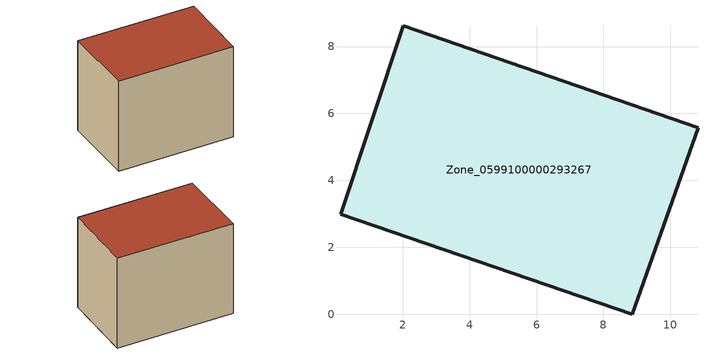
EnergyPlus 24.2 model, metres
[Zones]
Zone_0599100000293267
 floor ground (C_G): 2.01,8.62 10.83,5.57 8.86,0 0.14,2.99 z0.6
 wall outside (C_F): 2.01,8.62 0.14,2.99 8.86,0 10.83,5.57 2.01,8.62 z0.6:8.23
 roof outside (C_R): 10.83,5.57 2.01,8.62 0.14,2.99 8.86,0 z8.23
[BUILDING]
Pand.0599100000293267: North Axis=0; Terrain=City; Loads Convergence Tolerance Value=0.04; Temperature Convergence Tolerance Value=0.4; Solar Distribution=FullExterior; Maximum Number of Warmup Days=25; Minimum Number of Warmup Days=1
[Site:Location]
Rotterdam.The.Hague.AP_ZH_NLD Design_Conditions: Latitude=51.96; Longitude=4.45; Time Zone=1; Elevation=-4.5
[SITE:GROUNDTEMPERATURE:BUILDINGSURFACE]
18, 18, 18, 18, 18, 18, 18, 18, 18, 18, 18, 18
[MATERIAL] Thermal Absorptance=0.9; Solar Absorptance=0.7; Visible Absorptance=0.7
Name | Roughness | Thickness | Conductivity | Density | Specific Heat
G.TI.1965-1974 | MediumSmooth | 0.15 | 0.882353 | 540 | 1210
F.TI.1965-1974 | Rough | 0.3 | 0.697674 | 1920 | 840
R.TI.1965-1974 | MediumRough | 0.2 | 0.232558 | 1500 | 1000
[CONSTRUCTION]
C_G: G.TI.1965-1974
C_F: F.TI.1965-1974
C_R: R.TI.1965-1974
[ZONE]
Zone_0599100000293267: Type=1; Multiplier=1; Ceiling Height=Autocalculate; Volume=Autocalculate; Floor Area=autocalculate; Part of Total Floor Area=Yes
[ZONEINFILTRATION:DESIGNFLOWRATE]
Infil_Zone_0599100000293267: Zone or ZoneList or Space or SpaceList=Zone_0599100000293267; Schedule=AlwaysOn; Design Flow Rate Calculation Method=Flow/Area; Flow Rate per Floor Area=0.003; Constant Term Coefficient=1; Temperature Term Coefficient=0; Velocity Term Coefficient=0; Velocity Squared Term Coefficient=0
[HVACTEMPLATE:ZONE:IDEALLOADSAIRSYSTEM]
Zone_0599100000293267: Maximum Heating Supply Air Temperature=50; Minimum Cooling Supply Air Temperature=13; Maximum Heating Supply Air Humidity Ratio=0.0156; Minimum Cooling Supply Air Humidity Ratio=0.0077; Heating Limit=NoLimit; Cooling Limit=NoLimit; Dehumidification Control Type=ConstantSensibleHeatRatio; Cooling Sensible Heat Ratio=0.7; Dehumidification Setpoint=60; Humidification Control Type=None; Humidification Setpoint=30; Outdoor Air Method=None; Outdoor Air Flow Rate per Person=0.00944; Outdoor Air Flow Rate per Zone Floor Area=0; Outdoor Air Flow Rate per Zone=0; Demand Controlled Ventilation Type=None; Outdoor Air Economizer Type=NoEconomizer; Heat Recovery Type=None; Sensible Heat Recovery Effectiveness=0.7; Latent Heat Recovery Effectiveness=0.65
[ZONECONTROL:THERMOSTAT]
ThermostatControl_Zone_0599100000293267: Zone or ZoneList=Zone_0599100000293267; Control Type Schedule=DualSetpointControlType; Control 1=Thermostat_Zone_0599100000293267; Temperature Difference Between Cutout And Setpoint=0
[THERMOSTATSETPOINT:DUALSETPOINT]
Thermostat_Zone_0599100000293267: Heating Setpoint Temperature Schedule=HeatingSetpoint_Zone_0599100000293267; Cooling Setpoint Temperature Schedule=CoolingSetpoint_Zone_0599100000293267
[SCHEDULE:COMPACT]
HeatingSetpoint_Zone_0599100000293267: Through: 12/31, For: AllDays, Until: 24:00, 21
CoolingSetpoint_Zone_0599100000293267: Through: 12/31, For: AllDays, Until: 24:00, 24
DualSetpointControlType: Through: 12/31, For: AllDays, Until: 24:00, 4
AlwaysOn: Through: 12/31, For: AllDays, Until: 24:00, 1
